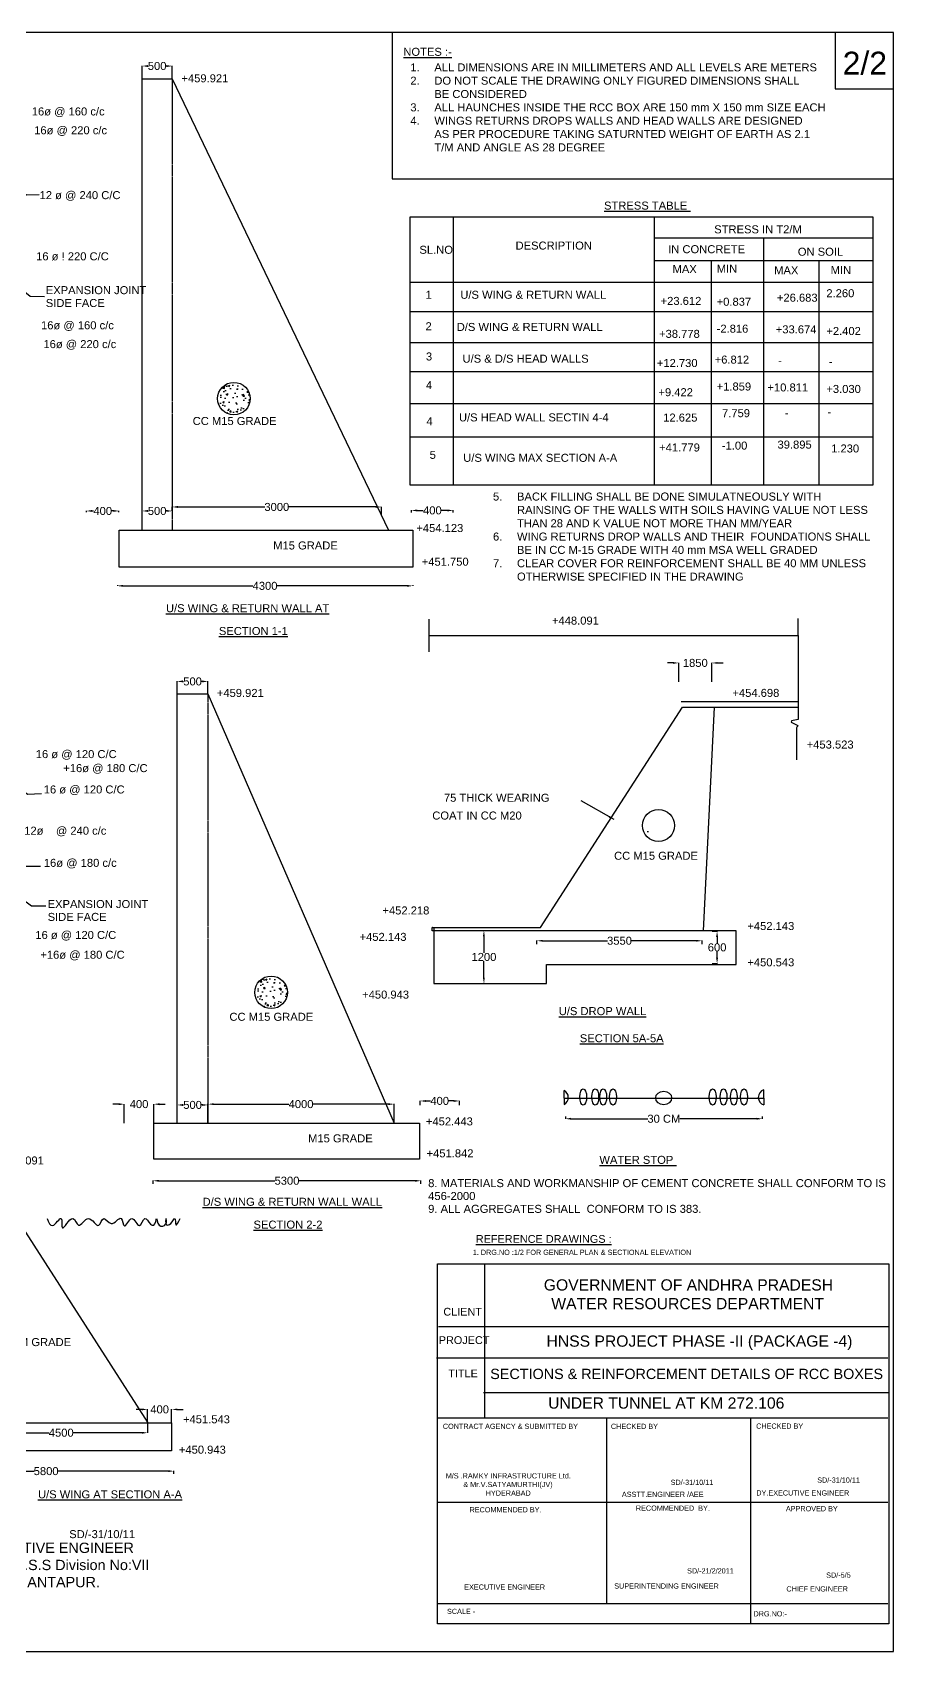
# Model space of a CAD drawing. Header units: inches. Extents: x 823 to 3069, y 234 to 1650.
# Drawn here: x 2316 to 3069, y 234 to 1650 of the extents above; entities that cross this region are included whole.
import ezdxf

# ---------------------------------------------------------------- set-up
doc = ezdxf.new("R2010")
doc.units = ezdxf.units.IN
doc.header["$MEASUREMENT"] = 0
doc.linetypes.add('ACAD_ISO02W100', pattern=[15, 12, -3])
for name, color, linetype in [('DI', 1, 'Continuous'), ('DI @ 1', 1, 'Continuous'), ('text', 7, 'Continuous')]:
    doc.layers.add(name, color=color, linetype=linetype)
doc.layers.add('DIMENSION', color=7, linetype='Continuous', plot=False)
doc.styles.get("Standard").update_dxf_attribs({"font": 'arial.ttf', "height": 7})
doc.dimstyles.new('Annotative', dxfattribs={"dimscale": 0, "dimtxt": 7, "dimasz": 5, "dimexe": 0.18, "dimexo": 0.0625, "dimgap": 0.09, "dimtad": 0, "dimtih": 1, "dimtoh": 1, "dimdec": 4, "dimzin": 0, "dimdsep": 46, "dimtxsty": 'Standard', "dimcen": 0.09, "dimadec": 0, "dimazin": 0, "dimtfac": 1, "dimtdec": 4, "dimtofl": 0, "dimtmove": 0, "dimatfit": 3, "dimfxl": 1, "dimtolj": 1, "dimtzin": 0, "dimarcsym": 0})

# ---------------------------------------------------------------- blocks, each defined once
blk = doc.blocks.new('*D47')
at = {"layer": 'Defpoints', "color": 0, "transparency": 16777216}
for p in [(2215.8, 391.9), (2215.8, 389.6), (2439.5, 389.6)]:
    blk.add_point(p, dxfattribs=at)
at = {"layer": 'DI', "color": 0, "lineweight": -2, "transparency": 16777216}
for p, q in [((2215.8, 389.6), (2215.8, 392.1)), ((2220.8, 391.9), (2317.1, 391.9)), ((2434.5, 391.9), (2338.2, 391.9)), ((2439.5, 389.6), (2439.5, 392.1))]:
    blk.add_line(p, q, dxfattribs=at)
at = {"layer": 'DI', "color": 0, "transparency": 16777216}
for points in [[(2220.8, 392.8), (2220.8, 391.1), (2215.8, 391.9)], [(2434.5, 392.8), (2434.5, 391.1), (2439.5, 391.9)]]:
    blk.add_solid(points, dxfattribs=at)
at = {"layer": 'DI', "color": 0, "transparency": 16777216, "insert": (2327.7, 391.9), "char_height": 7, "attachment_point": 5}
blk.add_mtext('\\A1;5800', dxfattribs=at)
blk = doc.blocks.new('*D51')
at = {"layer": 'Defpoints', "color": 0, "transparency": 16777216}
for p in [(2437.5, 445.9), (2416.5, 434.2), (2437.5, 434.2)]:
    blk.add_point(p, dxfattribs=at)
at = {"layer": 'DI', "color": 0, "lineweight": -2, "transparency": 16777216}
for p, q in [((2411.5, 445.9), (2406.5, 445.9)), ((2416.5, 434.3), (2416.5, 446.1)), ((2437.5, 434.3), (2437.5, 446.1)), ((2442.5, 445.9), (2447.5, 445.9))]:
    blk.add_line(p, q, dxfattribs=at)
at = {"layer": 'DI', "color": 0, "transparency": 16777216}
for points in [[(2411.5, 446.7), (2411.5, 445.1), (2416.5, 445.9)], [(2442.5, 446.7), (2442.5, 445.1), (2437.5, 445.9)]]:
    blk.add_solid(points, dxfattribs=at)
at = {"layer": 'DI', "color": 0, "transparency": 16777216, "insert": (2427, 445.9), "char_height": 7, "attachment_point": 5}
blk.add_mtext('\\A1;400', dxfattribs=at)
blk = doc.blocks.new('*D52')
at = {"layer": 'Defpoints', "color": 0, "transparency": 16777216}
for p in [(2265.3, 434.2), (2265.3, 425.5), (2416.5, 434.2)]:
    blk.add_point(p, dxfattribs=at)
at = {"layer": 'DI', "color": 0, "lineweight": -2, "transparency": 16777216}
for p, q in [((2265.3, 434.2), (2265.3, 425.3)), ((2270.3, 425.5), (2330.3, 425.5)), ((2411.5, 425.5), (2351.6, 425.5)), ((2416.5, 434.2), (2416.5, 425.3))]:
    blk.add_line(p, q, dxfattribs=at)
at = {"layer": 'DI', "color": 0, "transparency": 16777216}
for points in [[(2270.3, 426.3), (2270.3, 424.6), (2265.3, 425.5)], [(2411.5, 426.3), (2411.5, 424.6), (2416.5, 425.5)]]:
    blk.add_solid(points, dxfattribs=at)
at = {"layer": 'DI', "color": 0, "transparency": 16777216, "insert": (2340.9, 425.5), "char_height": 7, "attachment_point": 5}
blk.add_mtext('\\A1;4500', dxfattribs=at)
blk = doc.blocks.new('*D63')
at = {"layer": 'Defpoints', "color": 0, "transparency": 16777216}
for p in [(2396.1, 712.9), (2396.1, 696.1), (2421.9, 696.1)]:
    blk.add_point(p, dxfattribs=at)
at = {"layer": 'DI', "color": 0, "lineweight": -2, "transparency": 16777216}
for p, q in [((2391.1, 712.9), (2386.1, 712.9)), ((2396.1, 696.2), (2396.1, 713)), ((2421.9, 696.2), (2421.9, 713)), ((2426.9, 712.9), (2431.9, 712.9))]:
    blk.add_line(p, q, dxfattribs=at)
at = {"layer": 'DI', "color": 0, "transparency": 16777216}
for points in [[(2391.1, 713.7), (2391.1, 712), (2396.1, 712.9)], [(2426.9, 713.7), (2426.9, 712), (2421.9, 712.9)]]:
    blk.add_solid(points, dxfattribs=at)
at = {"layer": 'DI', "color": 0, "transparency": 16777216, "insert": (2409, 712.9), "char_height": 7, "attachment_point": 5}
blk.add_mtext('\\A1;400', dxfattribs=at)
blk = doc.blocks.new('*D64')
at = {"layer": 'Defpoints', "color": 0, "transparency": 16777216}
for p in [(2469.3, 712.2), (2442.3, 696.1), (2469.3, 696.1)]:
    blk.add_point(p, dxfattribs=at)
at = {"layer": 'DI', "color": 0, "lineweight": -2, "transparency": 16777216}
for p, q in [((2442.3, 696.2), (2442.3, 712.4)), ((2447.3, 712.2), (2448, 712.2)), ((2464.3, 712.2), (2463.6, 712.2)), ((2469.3, 696.2), (2469.3, 712.4))]:
    blk.add_line(p, q, dxfattribs=at)
at = {"layer": 'DI', "color": 0, "transparency": 16777216}
for points in [[(2447.3, 713), (2447.3, 711.3), (2442.3, 712.2)], [(2464.3, 713), (2464.3, 711.3), (2469.3, 712.2)]]:
    blk.add_solid(points, dxfattribs=at)
at = {"layer": 'DI', "color": 0, "transparency": 16777216, "insert": (2455.8, 712.2), "char_height": 7, "attachment_point": 5}
blk.add_mtext('\\A1;500', dxfattribs=at)
blk = doc.blocks.new('*D65')
at = {"layer": 'Defpoints', "color": 0, "transparency": 16777216}
for p in [(2632.2, 712.9), (2469.3, 696.1), (2632.2, 696.1)]:
    blk.add_point(p, dxfattribs=at)
at = {"layer": 'DI', "color": 0, "lineweight": -2, "transparency": 16777216}
for p, q in [((2469.3, 696.2), (2469.3, 713.1)), ((2474.3, 712.9), (2540.1, 712.9)), ((2627.2, 712.9), (2561.4, 712.9)), ((2632.2, 696.2), (2632.2, 713.1))]:
    blk.add_line(p, q, dxfattribs=at)
at = {"layer": 'DI', "color": 0, "transparency": 16777216}
for points in [[(2474.3, 713.7), (2474.3, 712.1), (2469.3, 712.9)], [(2627.2, 713.7), (2627.2, 712.1), (2632.2, 712.9)]]:
    blk.add_solid(points, dxfattribs=at)
at = {"layer": 'DI', "color": 0, "transparency": 16777216, "insert": (2550.7, 712.9), "char_height": 7, "attachment_point": 5}
blk.add_mtext('\\A1;4000', dxfattribs=at)
blk = doc.blocks.new('*D66')
at = {"layer": 'Defpoints', "color": 0, "transparency": 16777216}
for p in [(2654.8, 712), (2689.2, 715.7), (2689.2, 712)]:
    blk.add_point(p, dxfattribs=at)
at = {"layer": 'DI', "color": 0, "lineweight": -2, "transparency": 16777216}
for p, q in [((2654.8, 712.1), (2654.8, 715.8)), ((2659.8, 715.7), (2664, 715.7)), ((2684.2, 715.7), (2680, 715.7)), ((2689.2, 712.1), (2689.2, 715.8))]:
    blk.add_line(p, q, dxfattribs=at)
at = {"layer": 'DI', "color": 0, "transparency": 16777216}
for points in [[(2659.8, 716.5), (2659.8, 714.8), (2654.8, 715.7)], [(2684.2, 716.5), (2684.2, 714.8), (2689.2, 715.7)]]:
    blk.add_solid(points, dxfattribs=at)
at = {"layer": 'DI', "color": 0, "transparency": 16777216, "insert": (2672, 715.7), "char_height": 7, "attachment_point": 5}
blk.add_mtext('\\A1;400', dxfattribs=at)
blk = doc.blocks.new('*D67')
at = {"layer": 'Defpoints', "color": 0, "transparency": 16777216}
for p in [(2421.3, 643.3), (2655.5, 645.9), (2655.5, 643.3)]:
    blk.add_point(p, dxfattribs=at)
at = {"layer": 'DI', "color": 0, "lineweight": -2, "transparency": 16777216}
for p, q in [((2421.3, 643.3), (2421.3, 646)), ((2426.3, 645.9), (2527.9, 645.9)), ((2650.5, 645.9), (2548.9, 645.9)), ((2655.5, 643.3), (2655.5, 646))]:
    blk.add_line(p, q, dxfattribs=at)
at = {"layer": 'DI', "color": 0, "transparency": 16777216}
for points in [[(2426.3, 646.7), (2426.3, 645), (2421.3, 645.9)], [(2650.5, 646.7), (2650.5, 645), (2655.5, 645.9)]]:
    blk.add_solid(points, dxfattribs=at)
at = {"layer": 'DI', "color": 0, "transparency": 16777216, "insert": (2538.4, 645.9), "char_height": 7, "attachment_point": 5}
blk.add_mtext('\\A1;5300', dxfattribs=at)
blk = doc.blocks.new('*D69')
at = {"layer": 'Defpoints', "color": 0, "transparency": 16777216}
for p in [(2710.7, 864.6), (2710.8, 864.6), (2710.8, 818.6)]:
    blk.add_point(p, dxfattribs=at)
at = {"layer": 'DI', "color": 0, "lineweight": -2, "transparency": 16777216}
for p, q in [((2710.8, 864.6), (2710.5, 864.6)), ((2710.7, 859.6), (2710.7, 845.2)), ((2710.7, 823.6), (2710.7, 837.9)), ((2710.8, 818.6), (2710.5, 818.6))]:
    blk.add_line(p, q, dxfattribs=at)
at = {"layer": 'DI', "color": 0, "transparency": 16777216}
for points in [[(2709.8, 859.6), (2711.5, 859.6), (2710.7, 864.6)], [(2709.8, 823.6), (2711.5, 823.6), (2710.7, 818.6)]]:
    blk.add_solid(points, dxfattribs=at)
at = {"layer": 'DI', "color": 0, "transparency": 16777216, "insert": (2710.7, 841.6), "char_height": 7, "attachment_point": 5}
blk.add_mtext('\\A1;1200', dxfattribs=at)
blk = doc.blocks.new('*D70')
at = {"layer": 'Defpoints', "color": 0, "transparency": 16777216}
for p in [(2757.1, 852.9), (2901.5, 855.8), (2901.5, 852.9)]:
    blk.add_point(p, dxfattribs=at)
at = {"layer": 'DI', "color": 0, "lineweight": -2, "transparency": 16777216}
for p, q in [((2757.1, 852.9), (2757.1, 856)), ((2762.1, 855.8), (2818.8, 855.8)), ((2896.5, 855.8), (2839.8, 855.8)), ((2901.5, 852.9), (2901.5, 856))]:
    blk.add_line(p, q, dxfattribs=at)
at = {"layer": 'DI', "color": 0, "transparency": 16777216}
for points in [[(2762.1, 856.6), (2762.1, 855), (2757.1, 855.8)], [(2896.5, 856.6), (2896.5, 855), (2901.5, 855.8)]]:
    blk.add_solid(points, dxfattribs=at)
at = {"layer": 'DI', "color": 0, "transparency": 16777216, "insert": (2829.3, 855.8), "char_height": 7, "attachment_point": 5}
blk.add_mtext('\\A1;3550', dxfattribs=at)
blk = doc.blocks.new('*D71')
at = {"layer": 'Defpoints', "color": 0, "transparency": 16777216}
for p in [(2910.4, 864.2), (2914.7, 864.2), (2910.4, 835.9)]:
    blk.add_point(p, dxfattribs=at)
at = {"layer": 'DI', "color": 0, "lineweight": -2, "transparency": 16777216}
for p, q in [((2910.4, 864.2), (2914.9, 864.2)), ((2914.7, 859.2), (2914.7, 853.7)), ((2910.4, 835.9), (2914.9, 835.9)), ((2914.7, 840.9), (2914.7, 846.4))]:
    blk.add_line(p, q, dxfattribs=at)
at = {"layer": 'DI', "color": 0, "transparency": 16777216}
for points in [[(2913.8, 859.2), (2915.5, 859.2), (2914.7, 864.2)], [(2913.8, 840.9), (2915.5, 840.9), (2914.7, 835.9)]]:
    blk.add_solid(points, dxfattribs=at)
at = {"layer": 'DI', "color": 0, "transparency": 16777216, "insert": (2914.7, 850), "char_height": 7, "attachment_point": 5}
blk.add_mtext('\\A1;600', dxfattribs=at)
blk = doc.blocks.new('*D72')
at = {"layer": 'Defpoints', "color": 0, "transparency": 16777216}
for p in [(2881.2, 1098.8), (2881.2, 1082.4), (2910, 1082.4)]:
    blk.add_point(p, dxfattribs=at)
at = {"layer": 'DI', "color": 0, "lineweight": -2, "transparency": 16777216}
for p, q in [((2876.2, 1098.8), (2871.2, 1098.8)), ((2881.2, 1082.4), (2881.2, 1099)), ((2910, 1082.4), (2910, 1099)), ((2915, 1098.8), (2920, 1098.8))]:
    blk.add_line(p, q, dxfattribs=at)
at = {"layer": 'DI', "color": 0, "transparency": 16777216}
for points in [[(2876.2, 1099.6), (2876.2, 1098), (2881.2, 1098.8)], [(2915, 1099.6), (2915, 1098), (2910, 1098.8)]]:
    blk.add_solid(points, dxfattribs=at)
at = {"layer": 'DI', "color": 0, "transparency": 16777216, "insert": (2895.6, 1098.8), "char_height": 7, "attachment_point": 5}
blk.add_mtext('\\A1;1850', dxfattribs=at)
blk = doc.blocks.new('*D73')
at = {"layer": 'Defpoints', "color": 0, "transparency": 16777216}
for p in [(2683.8, 1232.2), (2647.3, 1230.2), (2683.8, 1230.2)]:
    blk.add_point(p, dxfattribs=at)
at = {"layer": 'DI', "color": 0, "lineweight": -2, "transparency": 16777216}
for p, q in [((2647.3, 1230.3), (2647.3, 1232.3)), ((2652.3, 1232.2), (2657.6, 1232.2)), ((2678.8, 1232.2), (2673.5, 1232.2)), ((2683.8, 1230.3), (2683.8, 1232.3))]:
    blk.add_line(p, q, dxfattribs=at)
at = {"layer": 'DI', "color": 0, "transparency": 16777216}
for points in [[(2652.3, 1233), (2652.3, 1231.3), (2647.3, 1232.2)], [(2678.8, 1233), (2678.8, 1231.3), (2683.8, 1232.2)]]:
    blk.add_solid(points, dxfattribs=at)
at = {"layer": 'DI', "color": 0, "transparency": 16777216, "insert": (2665.6, 1232.2), "char_height": 7, "attachment_point": 5}
blk.add_mtext('\\A1;400', dxfattribs=at)
blk = doc.blocks.new('*D74')
at = {"layer": 'Defpoints', "color": 0, "transparency": 16777216}
for p in [(2390, 1166.7), (2390, 1166.2), (2648.4, 1166.7)]:
    blk.add_point(p, dxfattribs=at)
at = {"layer": 'DI', "color": 0, "lineweight": -2, "transparency": 16777216}
for p, q in [((2390, 1166.7), (2390, 1166.1)), ((2395, 1166.2), (2508.5, 1166.2)), ((2643.4, 1166.2), (2529.9, 1166.2)), ((2648.4, 1166.7), (2648.4, 1166.1))]:
    blk.add_line(p, q, dxfattribs=at)
at = {"layer": 'DI', "color": 0, "transparency": 16777216}
for points in [[(2395, 1167.1), (2395, 1165.4), (2390, 1166.2)], [(2643.4, 1167.1), (2643.4, 1165.4), (2648.4, 1166.2)]]:
    blk.add_solid(points, dxfattribs=at)
at = {"layer": 'DI', "color": 0, "transparency": 16777216, "insert": (2519.2, 1166.2), "char_height": 7, "attachment_point": 5}
blk.add_mtext('\\A1;4300', dxfattribs=at)
blk = doc.blocks.new('*D75')
at = {"layer": 'Defpoints', "color": 0, "transparency": 16777216}
for p in [(2362.9, 1231.7), (2362.9, 1230.6), (2391.4, 1230.6)]:
    blk.add_point(p, dxfattribs=at)
at = {"layer": 'DI', "color": 0, "lineweight": -2, "transparency": 16777216}
for p, q in [((2362.9, 1230.6), (2362.9, 1231.9)), ((2367.9, 1231.7), (2369.2, 1231.7)), ((2386.4, 1231.7), (2385.1, 1231.7)), ((2391.4, 1230.6), (2391.4, 1231.9))]:
    blk.add_line(p, q, dxfattribs=at)
at = {"layer": 'DI', "color": 0, "transparency": 16777216}
for points in [[(2367.9, 1232.6), (2367.9, 1230.9), (2362.9, 1231.7)], [(2386.4, 1232.6), (2386.4, 1230.9), (2391.4, 1231.7)]]:
    blk.add_solid(points, dxfattribs=at)
at = {"layer": 'DI', "color": 0, "transparency": 16777216, "insert": (2377.2, 1231.7), "char_height": 7, "attachment_point": 5}
blk.add_mtext('\\A1;400', dxfattribs=at)
blk = doc.blocks.new('*D76')
at = {"layer": 'Defpoints', "color": 0, "transparency": 16777216}
for p in [(2411.7, 1231.7), (2438, 1231.7), (2438, 1231.7)]:
    blk.add_point(p, dxfattribs=at)
at = {"layer": 'DI', "color": 0, "lineweight": -2, "transparency": 16777216}
for p, q in [((2411.7, 1231.8), (2411.7, 1231.9)), ((2416.7, 1231.7), (2417, 1231.7)), ((2433, 1231.7), (2432.6, 1231.7)), ((2438, 1231.8), (2438, 1231.9))]:
    blk.add_line(p, q, dxfattribs=at)
at = {"layer": 'DI', "color": 0, "transparency": 16777216}
for points in [[(2416.7, 1232.6), (2416.7, 1230.9), (2411.7, 1231.7)], [(2433, 1232.6), (2433, 1230.9), (2438, 1231.7)]]:
    blk.add_solid(points, dxfattribs=at)
at = {"layer": 'DI', "color": 0, "transparency": 16777216, "insert": (2424.8, 1231.7), "char_height": 7, "attachment_point": 5}
blk.add_mtext('\\A1;500', dxfattribs=at)
blk = doc.blocks.new('*D77')
at = {"layer": 'Defpoints', "color": 0, "transparency": 16777216}
for p in [(2621.1, 1235.2), (2438, 1231.7), (2621.1, 1227.8)]:
    blk.add_point(p, dxfattribs=at)
at = {"layer": 'DI', "color": 0, "lineweight": -2, "transparency": 16777216}
for p, q in [((2438, 1231.8), (2438, 1235.4)), ((2443, 1235.2), (2519, 1235.2)), ((2616.1, 1235.2), (2540.1, 1235.2)), ((2621.1, 1227.9), (2621.1, 1235.4))]:
    blk.add_line(p, q, dxfattribs=at)
at = {"layer": 'DI', "color": 0, "transparency": 16777216}
for points in [[(2443, 1236.1), (2443, 1234.4), (2438, 1235.2)], [(2616.1, 1236.1), (2616.1, 1234.4), (2621.1, 1235.2)]]:
    blk.add_solid(points, dxfattribs=at)
at = {"layer": 'DI', "color": 0, "transparency": 16777216, "insert": (2529.5, 1235.2), "char_height": 7, "attachment_point": 5}
blk.add_mtext('\\A1;3000', dxfattribs=at)
blk = doc.blocks.new('*D78')
at = {"layer": 'Defpoints', "color": 0, "transparency": 16777216}
for p in [(2411.7, 1620.9), (2411.7, 1609.6), (2438, 1609.6)]:
    blk.add_point(p, dxfattribs=at)
at = {"layer": 'DI', "color": 0, "lineweight": -2, "transparency": 16777216}
for p, q in [((2411.7, 1609.7), (2411.7, 1621.1)), ((2416.7, 1620.9), (2417, 1620.9)), ((2433, 1620.9), (2432.6, 1620.9)), ((2438, 1609.7), (2438, 1621.1))]:
    blk.add_line(p, q, dxfattribs=at)
at = {"layer": 'DI', "color": 0, "transparency": 16777216}
for points in [[(2416.7, 1621.7), (2416.7, 1620), (2411.7, 1620.9)], [(2433, 1621.7), (2433, 1620), (2438, 1620.9)]]:
    blk.add_solid(points, dxfattribs=at)
at = {"layer": 'DI', "color": 0, "transparency": 16777216, "insert": (2424.8, 1620.9), "char_height": 7, "attachment_point": 5}
blk.add_mtext('\\A1;500', dxfattribs=at)
blk = doc.blocks.new('*D93')
at = {"layer": 'Defpoints', "color": 0, "transparency": 16777216}
for p in [(2469.3, 1082.6), (2442.3, 1071.8), (2469.3, 1071.8)]:
    blk.add_point(p, dxfattribs=at)
at = {"layer": 'DI', "color": 0, "lineweight": -2, "transparency": 16777216}
for p, q in [((2442.3, 1071.9), (2442.3, 1082.8)), ((2447.3, 1082.6), (2448, 1082.6)), ((2464.3, 1082.6), (2463.6, 1082.6)), ((2469.3, 1071.9), (2469.3, 1082.8))]:
    blk.add_line(p, q, dxfattribs=at)
at = {"layer": 'DI', "color": 0, "transparency": 16777216}
for points in [[(2447.3, 1083.5), (2447.3, 1081.8), (2442.3, 1082.6)], [(2464.3, 1083.5), (2464.3, 1081.8), (2469.3, 1082.6)]]:
    blk.add_solid(points, dxfattribs=at)
at = {"layer": 'DI', "color": 0, "transparency": 16777216, "insert": (2455.8, 1082.6), "char_height": 7, "attachment_point": 5}
blk.add_mtext('\\A1;500', dxfattribs=at)
blk = doc.blocks.new('*D94')
at = {"layer": 'Defpoints', "color": 0, "transparency": 16777216}
for p in [(2782, 702), (2954.2, 702), (2954.2, 700.1)]:
    blk.add_point(p, dxfattribs=at)
at = {"layer": 'DI', "color": 0, "lineweight": -2, "transparency": 16777216}
for p, q in [((2782, 702), (2782, 700)), ((2787, 700.1), (2854.1, 700.1)), ((2949.2, 700.1), (2882, 700.1)), ((2954.2, 702), (2954.2, 700))]:
    blk.add_line(p, q, dxfattribs=at)
at = {"layer": 'DI', "color": 0, "transparency": 16777216}
for points in [[(2787, 701), (2787, 699.3), (2782, 700.1)], [(2949.2, 701), (2949.2, 699.3), (2954.2, 700.1)]]:
    blk.add_solid(points, dxfattribs=at)
at = {"layer": 'DI', "color": 0, "transparency": 16777216, "insert": (2868.1, 700.1), "char_height": 7, "attachment_point": 5}
blk.add_mtext('\\A1;30 CM', dxfattribs=at)

msp = doc.modelspace()

# ---------------------------------------------------------------- hatches: boundary and pattern name
h = msp.add_hatch()
h.set_pattern_fill('AR-CONC', color=0, scale=2, style=0)
h.set_pattern_definition([(50, (-4963.465, 475.421), (14.345204, -1.255043), [1.5, -16.5]), (355, (-4963.465, 475.421), (-2.775027, 15.043843), [1.2, -13.2]), (100.4514, (-4962.27, 475.317), (11.570188, 13.78879), [1.274804, -14.022842]), (46.1842, (-4963.465, 479.421), (21.34482, -3.31038), [2.25, -24.75]), (96.6356, (-4961.686, 479.146), (18.693254, 19.48236), [1.912206, -21.03426]), (351.1842, (-4963.465, 479.421), (18.69324, 19.48237), [1.8, -19.8]), (21, (-4961.465, 478.421), (11.938141, -8.052378), [1.5, -16.5]), (326, (-4961.465, 478.421), (4.866307, 14.503), [1.2, -13.2]), (71.4514, (-4960.47, 477.75), (16.804453, 6.45061), [1.274804, -14.022842]), (37.5, (-4963.465, 475.4214), (0.243197, 6.657877), [0, -13.04, 0, -13.4, 0, -13.25]), (7.5, (-4963.465, 475.4214), (5.261391, 7.888234), [0, -7.64, 0, -12.74, 0, -5.05]), (327.5, (-4967.925, 475.4214), (10.6764487, -0.4510974), [0, -5, 0, -15.6, 0, -20.7]), (317.5, (-4969.925, 475.421), (11.663723, 2.0021), [0, -6.5, 0, -10.36, 0, -14.7])])
edge = h.paths.add_edge_path()
edge.add_arc((2491.96608, 1329.97222), 14.25009, 0, 360)
h = msp.add_hatch()
h.set_pattern_fill('AR-CONC', color=0, scale=2, style=0)
h.set_pattern_definition([(50, (-4930.898, -43.852), (14.345204, -1.255043), [1.5, -16.5]), (355, (-4930.898, -43.852), (-2.775027, 15.043843), [1.2, -13.2]), (100.4514, (-4929.702, -43.957), (11.570188, 13.78879), [1.274804, -14.022842]), (46.1842, (-4930.898, -39.852), (21.34482, -3.31038), [2.25, -24.75]), (96.6356, (-4929.12, -40.128), (18.693254, 19.48236), [1.912206, -21.03426]), (351.1842, (-4930.898, -39.852), (18.69324, 19.48237), [1.8, -19.8]), (21, (-4928.898, -40.852), (11.938141, -8.052378), [1.5, -16.5]), (326, (-4928.898, -40.852), (4.866307, 14.503), [1.2, -13.2]), (71.4514, (-4927.903, -41.523), (16.804453, 6.45061), [1.274804, -14.022842]), (37.5, (-4930.898, -43.8523), (0.243197, 6.657877), [0, -13.04, 0, -13.4, 0, -13.25]), (7.5, (-4930.898, -43.852), (5.261391, 7.888234), [0, -7.64, 0, -12.74, 0, -5.05]), (327.5, (-4935.358, -43.8523), (10.6764487, -0.4510974), [0, -5, 0, -15.6, 0, -20.7]), (317.5, (-4937.358, -43.852), (11.663723, 2.0021), [0, -6.5, 0, -10.36, 0, -14.7])])
edge = h.paths.add_edge_path()
edge.add_arc((2524.53331, 810.69845), 14.25009, 0, 360)
at = {"layer": 'DI'}
h = msp.add_hatch(dxfattribs=at)
h.set_pattern_fill('AR-CONC', color=0, scale=10, style=0)
h.paths.add_polyline_path([(2877.43831, 956.63989, 1), (2849.46231, 956.63989, 1)])

# ---------------------------------------------------------------- linework, layer by layer
at = {"color": 0}
for points in [[(2411.65198, 1214.83064), (2411.65198, 1609.61143), (2437.98132, 1609.61143), (2627.30015, 1214.83064)], [(2442.26131, 696.14503), (2442.26131, 1071.84309), (2469.27127, 1071.84309), (2632.22527, 696.14503)], [(2249.9435, 434.22313), (2249.9435, 659.51878), (2271.81902, 659.51878), (2416.54916, 434.22313)]]:
    msp.add_lwpolyline(points, dxfattribs=at)
at = {"color": 0, "linetype": 'ACAD_ISO02W100', "ltscale": 0.1}
for points in [[(2437.98132, 1609.61143), (2437.98132, 1214.83064)], [(2469.27127, 1071.84309), (2469.27127, 696.14503)]]:
    msp.add_lwpolyline(points, dxfattribs=at)
at = {"color": 0}
for points in [[(2391.51766, 1214.83064), (2648.35412, 1214.83064), (2648.35412, 1182.68538), (2391.51766, 1182.68538)], [(2421.91229, 696.14503), (2654.31842, 696.14503), (2654.31842, 664.7536), (2421.91229, 664.7536)], [(3064.87445, 258.48349), (2670.04079, 258.48349), (2670.04079, 573.1261), (3064.87445, 573.1261)], [(2217.17186, 434.22313), (2437.49639, 434.22313), (2437.49639, 409.55248), (2217.17186, 409.55248)]]:
    msp.add_lwpolyline(points, close=True, dxfattribs=at)
for centre in [(2491.96608, 1329.97222), (2524.53331, 810.69845)]:
    msp.add_circle(centre, 14.25009, dxfattribs=at)
at = {"layer": 'DI', "color": 0}
for points in [[(3069.10914, 1650.31386), (823.15554, 1650.31386), (823.15554, 234.06252), (3069.10914, 234.06252)], [(3069.10914, 1650.31386), (3018.05699, 1650.31386), (3018.05699, 1600.86725), (3069.10914, 1600.86725)], [(2646.23991, 1488.94586), (3051.04857, 1488.94586), (3051.04857, 1254.18384), (2646.23991, 1254.18384)]]:
    msp.add_lwpolyline(points, close=True, dxfattribs=at)
for points in [[(2630.38605, 1650.31386), (2630.38605, 1522.27199)], [(2630.38605, 1522.27199), (3069.10914, 1522.27199)], [(2683.73021, 1488.94586), (2683.73021, 1254.18384)], [(2859.57759, 1488.94586), (2859.57759, 1254.18384)], [(2859.57759, 1470.65717), (3051.04593, 1470.65717)], [(2955.31176, 1470.65717), (2955.31176, 1254.18384)], [(3051.04593, 1450.58422), (2859.57759, 1450.58422)], [(2909.5224, 1450.58422), (2909.5224, 1254.18384)], [(3003.76619, 1450.58422), (3003.76619, 1254.18384)], [(2646.23991, 1431.84947), (3051.04593, 1431.84947)], [(3051.04593, 1405.97767), (2646.23991, 1405.97767)], [(2646.23991, 1379.21374), (3051.04593, 1379.21374)], [(2646.23991, 1353.78801), (3051.04857, 1353.78801)], [(2646.23991, 1325.68588), (3051.04857, 1325.68588)], [(2646.23991, 1296.69162), (3051.04857, 1296.69162)], [(2662.50454, 1122.88995), (2985.70516, 1122.88995), (2985.70516, 1137.78645)], [(2662.50454, 1137.14159), (2662.50454, 1108.57043)], [(2985.70516, 1122.88995), (2985.70516, 1049.26101), (2979.81028, 1048.08961), (2979.482, 1046.96508), (2985.29718, 1044.20061), (2984.86817, 1043.29816), (2984.21761, 1041.92969), (2984.21761, 1014.18005)], [(2883.33382, 1065.1902), (2985.70516, 1065.1902)], [(2665.82366, 867.55068), (2760.2652, 867.55068), (2884.47181, 1060.17072), (2911.97308, 1060.17072), (2902.57203, 864.46182), (2665.383, 864.46182)], [(2911.97308, 1060.17072), (2985.70516, 1060.17072)], [(2665.82366, 867.55068), (2665.383, 867.55068)], [(2665.383, 867.55068), (2666.90659, 867.55068), (2666.90659, 818.51755), (2765.48056, 818.51755), (2765.48056, 834.95855), (2931.31997, 834.95855), (2931.31997, 864.42279), (2902.57203, 864.46182)], [(2665.383, 864.46182), (2665.383, 867.5339)], [(2780.83736, 718.26607), (2780.83736, 724.88648)], [(2955.58819, 718.26607), (2955.58819, 725.40037)], [(2780.83736, 718.26607), (2955.58819, 718.26607)], [(2780.83736, 718.26607), (2780.83736, 712.62697)], [(2955.58819, 718.26607), (2955.58819, 712.27905)]]:
    msp.add_lwpolyline(points, dxfattribs=at)
msp.add_circle((2863.45031, 956.63989), 13.988, dxfattribs=at)
for centre, radius, start, end in [((2777.53414, 718.75672), 6.96313, 298.31954421, 61.68045579), ((2957.55214, 718.83971), 6.84831, 106.6652577, 253.3347423)]:
    msp.add_arc(centre, radius, start, end, dxfattribs=at)
for centre, major_axis, ratio in [((2797.57745, 719.22025), (0, -7.10361), 0.4149660924), ((2808.12129, 719.22025), (0, -7.10361), 0.4149660924), ((2815.08602, 719.22025), (0, -7.10361), 0.4149660924), ((2823.59848, 719.22025), (0, -7.10361), 0.4149660924), ((2867.93559, 718.34157), (-6.97404, 0), 0.8497108407), ((2910.78559, 719.22025), (0, -7.10361), 0.4149660924), ((2920.37881, 719.22025), (0, -7.10361), 0.4149660924), ((2929.2868, 719.22025), (0, -7.10361), 0.4149660924), ((2938.19478, 719.22025), (0, -7.10361), 0.4149660924)]:
    msp.add_ellipse(centre, major_axis=major_axis, ratio=ratio, dxfattribs=at)
msp.add_spline([(2328.49536, 612.90705), (2333.25372, 606.64824), (2340.93593, 612.90705), (2341.89621, 604.72937), (2351.13887, 612.90705), (2355.94025, 607.12795), (2364.70278, 612.90705), (2373.82541, 607.00803), (2378.02663, 612.90705), (2384.62852, 608.44718), (2393.27102, 612.90705), (2396.27188, 606.40838), (2402.63371, 612.90705), (2409.23561, 606.76817), (2414.03699, 612.90705), (2419.07845, 607.96746), (2421.83925, 607.12795), (2424.23993, 612.90705), (2426.5206, 607.12795), (2432.52232, 608.20732), (2432.52232, 612.90705), (2433.1225, 607.36782), (2436.72353, 608.56711), (2440.32457, 612.90705), (2441.28485, 607.24789), (2444.83197, 612.90705)], degree=3, dxfattribs=at)
at = {"layer": 'DIMENSION', "color": 0}
for points in [[(2711.07977, 572.57425), (2711.07977, 438.49283)], [(2670.84201, 518.30076), (3065.27204, 518.30076)], [(3063.9311, 490.84099), (2669.13149, 490.84099)], [(2710.36541, 460.65938), (3065.10036, 460.65938)], [(2670.00522, 438.63126), (3063.98987, 438.63126)], [(2818.36018, 275.7797), (2818.36018, 438.21427)], [(2943.99706, 438.3968), (2943.99706, 258.20164)], [(2670.00522, 364.67526), (3063.98987, 364.67526)], [(2670.00522, 276.06899), (3063.98987, 276.06899)]]:
    msp.add_lwpolyline(points, dxfattribs=at)

# ---------------------------------------------------------------- texts
at = {"color": 0}
for s, height, p in [('%%UREFERENCE DRAWINGS :', 6.8002776, (2703.61163, 591.60286)), ('1. DRG.NO :1/2 FOR GENERAL PLAN & SECTIONAL ELEVATION ', 4.5335184, (2700.96855, 581.04231)), ('CLIENT ', 6.800278, (2675.17293, 527.94182)), ('PROJECT', 6.800278, (2671.17536, 503.1157)), ('TITLE ', 6.800278, (2679.50499, 473.99537)), ('CONTRACT AGENCY & SUBMITTED BY', 4.5335184, (2674.76695, 428.87738)), ('CHECKED BY ', 4.5335184, (2821.78646, 428.84067)), ('CHECKED BY', 4.533518, (2948.8203, 429.0509)), ('ASSTT.ENGINEER /AEE', 4.5335184, (2831.38013, 369.37612)), ('DY.EXECUTIVE ENGINEER ', 4.5335184, (2948.98157, 370.57471)), ('RECOMMENDED BY.', 4.5335184, (2698.11751, 355.87253)), ('RECOMMENDED  BY.', 4.5335184, (2843.62058, 357.28667)), ('APPROVED BY ', 4.5335184, (2974.84766, 356.81521)), ('EXECUTIVE ENGINEER ', 4.5335184, (2693.45554, 288.28153)), ('SUPERINTENDING ENGINEER ', 4.5335184, (2824.66453, 289.18)), ('CHIEF ENGINEER ', 4.5335184, (2975.29658, 286.6661)), ('SCALE -', 4.533518, (2678.40704, 266.99497)), ('DRG.NO:-', 4.533518, (2946.51438, 264.85585))]:
    msp.add_text(s, height=height, dxfattribs=at).set_placement(p)
at = {"color": 0, "attachment_point": 1}
for s, insert, char_height, width in [('\\pi36.114;GOVERNMENT OF ANDHRA PRADESH \\P\\pi42.663;WATER RESOURCES DEPARTMENT ', (2726.95289, 559.70372), 9.8226231, 323.5147472), ('HNSS PROJECT PHASE -II (PACKAGE -4) ', (2765.46107, 510.57899), 9.8226231, 323.5147472), ('SECTIONS & REINFORCEMENT DETAILS OF RCC BOXES ', (2716.20367, 481.45639), 9, 354.5353632), ('UNDER TUNNEL AT KM 272.106', (2766.88646, 456.39332), 9.8226231, 323.5147472), ('\\pi0.51025;M/S .RAMKY INFRASTRUCTURE Ltd. \\P\\pi15.914;& Mr.V.SATYAMURTHI(JV) \\P\\pi35.433;HYDERABAD', (2676.79247, 390.06862), 4.5335184, 109.4383912)]:
    msp.add_mtext(s, dxfattribs=dict(at, insert=insert, char_height=char_height, width=width))
at = {"layer": 'DI', "color": 0}
for s, height, p in [('%%UNOTES :-', 7, (2640.18998, 1629.82428)), ('2/2', 20, (3024.53221, 1613.43409)), ('%%USTRESS TABLE ', 7, (2815.77988, 1495.32274)), ('STRESS IN T2/M', 7, (2912.14894, 1474.551)), ('SL.NO', 7, (2654.26173, 1456.67095)), ('DESCRIPTION ', 7, (2738.35641, 1460.35153)), ('IN CONCRETE ', 7, (2871.8518, 1457.17216)), ('ON SOIL', 7, (2985.29098, 1454.96533)), ('MAX', 7, (2875.71591, 1439.79332)), ('MIN ', 7, (2914.35699, 1440.06918)), ('MAX', 7, (2964.5904, 1438.6899)), ('MIN', 7, (3013.99579, 1438.96576)), ('1', 7, (2659.60559, 1417.29836)), ('U/S WING & RETURN WALL', 7, (2690.03682, 1417.32833)), ('+23.612', 7, (2865.27009, 1411.95149)), ('+0.837', 7, (2914.28031, 1411.21592)), ('+26.683', 7, (2966.97786, 1414.76597)), ('2.260', 7, (3010.26481, 1418.67919)), ('2', 7, (2659.60559, 1389.80565)), ('D/S WING & RETURN WALL', 7, (2686.90802, 1389.18482)), ('+38.778', 7, (2863.89734, 1383.13969)), ('-2.816', 7, (2914.28031, 1387.67625)), ('+33.674', 7, (2966.00527, 1387.06267)), ('+2.402', 7, (3010.26481, 1385.62964)), ('3', 7, (2659.9538, 1363.35696)), ('U/S & D/S HEAD WALLS ', 7, (2691.99231, 1361.43219)), ('+12.730', 7, (2861.97549, 1357.62067)), ('+6.812', 7, (2912.54409, 1360.62648)), ('-', 7, (2968.19359, 1359.60239)), ('-', 7, (3012.44311, 1358.77371)), ('4', 7, (2659.9538, 1338.3003)), ('+9.422', 7, (2863.34824, 1332.10166)), ('+1.859', 7, (2914.27591, 1337.08681)), ('+10.811', 7, (2958.71088, 1336.2733)), ('+3.030', 7, (3010.2548, 1334.95859)), ('U/S HEAD WALL SECTIN 4-4', 7, (2688.86352, 1310.0631)), ('7.759', 7, (2918.97363, 1313.76108)), ('-', 7, (3011.31224, 1314.95898)), ('4', 7, (2660.37028, 1306.67488)), ('12.625', 7, (2867.54326, 1309.91212)), ('-', 7, (2973.8677, 1313.98693)), ('+41.779', 7, (2863.97547, 1283.76086)), ('-1.00', 7, (2918.84797, 1285.39632)), ('39.895', 7, (2967.5459, 1286.28364)), ('1.230', 7, (3014.47314, 1282.88148)), ('5', 7, (2663.22364, 1277.31332)), ('U/S WING MAX SECTION A-A', 7, (2692.60675, 1274.72067)), ('%%UWATER STOP ', 7, (2811.72809, 660.66924)), ('8. MATERIALS AND WORKMANSHIP OF CEMENT CONCRETE SHALL CONFORM TO IS ', 7, (2661.921, 640.3166)), ('456-2000', 7, (2661.921, 629.07172)), ('9. ALL AGGREGATES SHALL  CONFORM TO IS 383.', 7, (2661.921, 617.82683)), ('SD/-31/10/11', 7, (2347.8835, 333.30673))]:
    msp.add_text(s, height=height, dxfattribs=at).set_placement(p)
at = {"layer": 'DI', "color": 0, "attachment_point": 1}
for s, insert, char_height, width in [('\\pi-21,l28,t28;1.^IALL DIMENSIONS ARE IN MILLIMETERS AND ALL LEVELS ARE METERS\\P2.^IDO NOT SCALE THE DRAWING ONLY FIGURED DIMENSIONS SHALL BE CONSIDERED \\P3.^IALL HAUNCHES INSIDE THE RCC BOX ARE 150 mm X 150 mm SIZE EACH\\P4.^IWINGS RETURNS DROPS WALLS AND HEAD WALLS ARE DESIGNED AS PER PROCEDURE TAKING SATURNTED WEIGHT OF EARTH AS 2.1 T/M AND ANGLE AS 28 DEGREE ', (2639.31609, 1623.24188), 7, 357.9434431), ('\\pi-21,l28,t28;5.^IBACK FILLING SHALL BE DONE SIMULATNEOUSLY WITH RAINSING OF THE WALLS WITH SOILS HAVING VALUE NOT LESS THAN 28 AND K VALUE NOT MORE THAN MM/YEAR \\P6.^IWING RETURNS DROP WALLS AND THEIR  FOUNDATIONS SHALL BE IN CC M-15 GRADE WITH 40 mm MSA WELL GRADED \\P7.^ICLEAR COVER FOR REINFORCEMENT SHALL BE 40 MM UNLESS OTHERWISE SPECIFIED IN THE DRAWING ', (2711.62904, 1247.84675), 7, 342.746127), ('\\pi19.774;EXECUTIVE ENGINEER  \\P\\pi6.1331;A.V.R/H.N.S.S Division No:VII \\P\\pi49.439;ANANTAPUR.', (2244.28251, 329.3688), 9, 178.8214748)]:
    msp.add_mtext(s, dxfattribs=dict(at, insert=insert, char_height=char_height, width=width))
at = {"layer": 'DIMENSION', "color": 0}
for s, height, p in [('SD/-31/10/11', 4.5335184, (2874.02738, 379.8573)), ('SD/-31/10/11', 4.5335184, (3002.27611, 381.82431)), ('SD/-21/2/2011', 4.5335184, (2888.42211, 302.44493)), ('SD/-5/5', 4.533518, (3010.10162, 298.7069))]:
    msp.add_text(s, height=height, dxfattribs=at).set_placement(p)
at = {"layer": 'text', "color": 0}
for s, p in [('+459.921', (2446.0457, 1606.64625)), ('16ø @ 160 c/c', (2315.13545, 1577.67289)), ('16ø @ 220 c/c', (2317.24055, 1561.18995)), ('12 ø @ 240 C/C', (2321.95156, 1504.45627)), ('16 ø ! 220 C/C', (2318.93369, 1450.9418)), ('SIDE FACE', (2327.3926, 1410.10657)), ('EXPANSION JOINT', (2327.3926, 1421.35145)), ('16ø @ 160 c/c', (2323.22537, 1390.63789)), ('16ø @ 220 c/c', (2325.33047, 1374.15495)), ('CC M15 GRADE', (2455.90912, 1306.90937)), ('+454.123', (2651.57841, 1213.30825)), ('M15 GRADE', (2526.31717, 1198.05376)), ('+451.750', (2656.26847, 1183.83797)), ('%%UU/S WING & RETURN WALL AT', (2432.53855, 1143.14746)), ('+448.091', (2770.21074, 1132.33726)), ('%%USECTION 1-1', (2478.84556, 1123.2302)), ('+459.921', (2477.04334, 1069.0729)), ('+454.698', (2928.08367, 1069.11124)), ('16 ø @ 120 C/C', (2318.6155, 1015.58256)), ('+453.523', (2993.0688, 1023.9326)), ('+16ø @ 180 C/C', (2342.67686, 1003.3171)), ('16 ø @ 120 C/C', (2325.58288, 984.64925)), ('75 THICK WEARING ', (2675.70183, 977.38727)), ('COAT IN CC M20', (2665.51443, 961.83148)), ('12ø    @ 240 c/c', (2308.53403, 948.56518)), ('16ø @ 180 c/c', (2325.6955, 920.45967)), ('CC M15 GRADE', (2824.56352, 926.6679)), ('SIDE FACE', (2329.00937, 873.17699)), ('EXPANSION JOINT', (2329.00937, 884.42188)), ('+452.218', (2621.90325, 878.82137)), ('16 ø @ 120 C/C', (2318.2384, 857.37473)), ('+452.143', (2941.15538, 865.21559)), ('+452.143', (2601.91036, 855.70868)), ('+16ø @ 180 C/C', (2322.62559, 840.08484)), ('+450.543', (2941.15538, 833.46401)), ('+450.943', (2604.12902, 805.21703)), ('%%UU/S DROP WALL', (2776.15479, 790.76815)), ('CC M15 GRADE', (2488.03496, 785.81887)), ('%%USECTION 5A-5A', (2794.56923, 767.03948)), ('+452.443', (2659.92587, 694.31265)), ('M15 GRADE', (2556.85707, 679.47209)), ('+460.091', (2284.67177, 660.14141)), ('+451.842', (2660.51217, 666.3896)), ('%%UD/S WING & RETURN WALL WALL', (2464.56697, 623.99807)), ('%%USECTION 2-2', (2509.13462, 604.05261)), ('CC M GRADE', (2287.05076, 501.28161)), ('+451.543', (2447.41298, 433.76417)), ('+450.943', (2443.81627, 407.21171)), ('%%UU/S WING AT SECTION A-A', (2320.57584, 368.11801))]:
    msp.add_text(s, height=7, dxfattribs=at).set_placement(p)

# ---------------------------------------------------------------- dimensions: what is measured, and where the dimension line sits
at = {"layer": 'DI @ 1', "color": 0}
for base, p1, p2, text, picture, middle in [((2411.65198, 1620.8809), (2437.98132, 1609.61143), (2411.65198, 1609.61143), '500', '*D78', (2424.81665, 1620.8809)), ((2362.94348, 1231.72131), (2391.38568, 1230.58462), (2362.94348, 1230.58462), '400', '*D75', (2377.16458, 1231.72131)), ((2437.98132, 1231.72131), (2411.65198, 1231.72131), (2437.98132, 1231.72131), '500', '*D76', (2424.81665, 1231.72131)), ((2621.08067, 1235.23008), (2437.98132, 1231.72131), (2621.08067, 1227.79993), '3000', '*D77', (2529.53099, 1235.23008)), ((2683.79096, 1232.15413), (2647.34638, 1230.20029), (2683.79096, 1230.20029), '400', '*D73', (2665.56867, 1232.15413)), ((2389.99753, 1166.23624), (2648.38188, 1166.71311), (2389.99753, 1166.71311), '4300', '*D74', (2519.1897, 1166.23624)), ((2881.23178, 1098.78342), (2910.00984, 1082.35322), (2881.23178, 1082.35322), '1850', '*D72', (2895.62081, 1098.78342)), ((2469.27127, 1082.62707), (2442.26131, 1071.84309), (2469.27127, 1071.84309), '500', '*D93', (2455.76629, 1082.62707)), ((2901.52132, 855.7983), (2757.08698, 852.85325), (2901.52132, 852.85325), '3550', '*D70', (2829.30415, 855.7983)), ((2396.09061, 712.86747), (2421.91229, 696.14503), (2396.09061, 696.14503), '400', '*D63', (2409.00145, 712.86747)), ((2469.27127, 712.18026), (2442.26131, 696.14503), (2469.27127, 696.14503), '500', '*D64', (2455.76629, 712.18026)), ((2632.22527, 712.88985), (2469.27127, 696.14503), (2632.22527, 696.14503), '4000', '*D65', (2550.74827, 712.88985)), ((2689.23993, 715.65231), (2654.76081, 711.98753), (2689.23993, 711.98753), '400', '*D66', (2672.00037, 715.65231)), ((2954.15861, 700.13819), (2781.9507, 702.03821), (2954.15861, 702.03821), '30 CM', '*D94', (2868.05465, 700.13819)), ((2655.51709, 645.86381), (2421.27336, 643.26338), (2655.51709, 643.26338), '5300', '*D67', (2538.39522, 645.86381)), ((2437.49639, 445.91489), (2416.54916, 434.22313), (2437.49639, 434.22313), '400', '*D51', (2427.02277, 445.91489)), ((2265.30106, 425.46504), (2416.54916, 434.22313), (2265.30106, 434.22313), '4500', '*D52', (2340.92511, 425.46504)), ((2215.83172, 391.93256), (2439.52511, 389.55211), (2215.83172, 389.55211), '5800', '*D47', (2327.67841, 391.93256))]:
    dim = msp.add_linear_dim(base=base, p1=p1, p2=p2, text=text, dimstyle='Annotative', override={"dimscale": 1, "dimtix": 0, "dimtofl": 0, "dimtmove": 0, "dimatfit": 3}, dxfattribs=at)
    dim.commit()
    dim.dimension.update_dxf_attribs({"geometry": picture, "text_midpoint": middle})
for base, p1, p2, text, picture, middle in [((2710.67532, 864.57907), (2710.81704, 818.55874), (2710.81704, 864.57907), '1200', '*D69', (2710.67532, 841.56891)), ((2914.67232, 864.18039), (2910.36424, 835.86252), (2910.36424, 864.18039), '600', '*D71', (2914.67232, 850.02146))]:
    dim = msp.add_linear_dim(base=base, p1=p1, p2=p2, angle=90, text=text, dimstyle='Annotative', override={"dimscale": 1, "dimtix": 0, "dimtofl": 0, "dimtmove": 0, "dimatfit": 3}, dxfattribs=at)
    dim.commit()
    dim.dimension.update_dxf_attribs({"geometry": picture, "text_midpoint": middle})

# ---------------------------------------------------------------- leaders
for points in [[(2290.58381, 1523.28689), (2310.63636, 1508.25625), (2321.66206, 1508.60382)], [(2294.98423, 1434.70885), (2313.70174, 1419.46206), (2326.18732, 1419.35545)], [(2292.82003, 999.1719), (2311.3226, 983.9202), (2323.53465, 984.50122)], [(2824.66661, 961.78308), (2795.83057, 978.17543)], [(2291.39281, 921.09978), (2322.67444, 921.09978)], [(2296.74444, 899.87776), (2314.82184, 886.24423), (2327.31628, 886.32848)]]:
    msp.add_leader(points, dimstyle='Annotative', override={"dimscale": 1, "dimgap": 0.09, "dimtad": 0}, dxfattribs=at)

doc.saveas('drawing.dxf')
